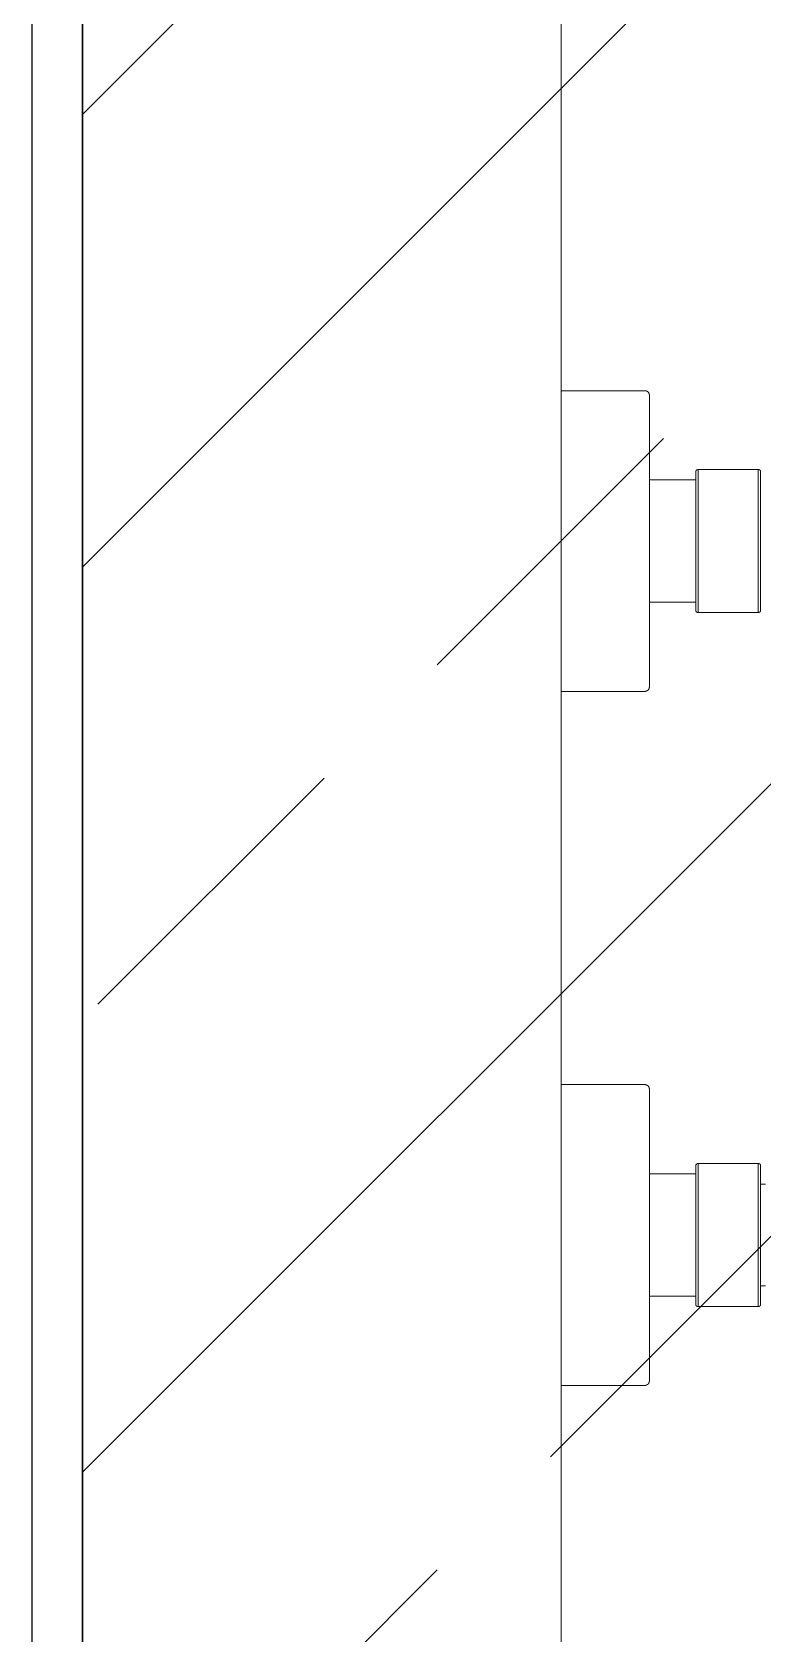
# Model space of a CAD drawing. Header units: millimetres. Extents: x -343543 to 400519, y -115663 to 104219.
# Drawn here: x -231234 to -231089, y 4836.7 to 5154.6 of the extents above; entities that cross this region are included whole.
import ezdxf

# ---------------------------------------------------------------- set-up
doc = ezdxf.new("R2010")
doc.units = ezdxf.units.MM
doc.layers.get('0').update_dxf_attribs({"color": 231, "lineweight": 0})
for name, color, linetype, lineweight in [('A-CLNG', 157, 'Continuous', 25), ('A-PATT', 252, 'Continuous', 9), ('A-SYMBOLS', 10, 'Continuous', 13), ('XREF MAT BANG TUONG XAY$0$01.Xref _MB T1$0$A-FURN', 8, 'Continuous', 5), ('XREF MAT BANG TUONG XAY$0$01.Xref _MB T1$0$A-TEXT', 8, 'Continuous', 25)]:
    doc.layers.add(name, color=color, linetype=linetype, lineweight=lineweight)
doc.layers.add('XREF MAT BANG TUONG XAY$0$A-FNSH', color=8, linetype='Continuous')

# ---------------------------------------------------------------- blocks, each defined once
blk = doc.blocks.new('*U200')
at = {"color": 8}
for p, q in [((-38.44, -16.42), (-38.44, 0)), ((97.1, -16.48), (97.1, 0)), ((-96.43, -17.2), (-39.23, -17.2)), ((39.14, -17.2), (96.34, -17.2)), ((-53.85, -38.59), (-53.85, -26.61)), ((81.69, -38.62), (81.69, -26.56)), ((-53.85, -38.47), (-81.78, -38.47)), ((-81.47, -38.91), (-54.15, -38.91)), ((81.69, -38.47), (53.76, -38.47)), ((54.07, -38.91), (81.42, -38.91))]:
    blk.add_line(p, q, dxfattribs=at)
for points in [[(-97.18, 0), (-97.18, -16.48), (-97.16, -16.48), (-97.16, -16.6), (-97.13, -16.6), (-97.13, -16.65), (-97.1, -16.65), (-97.1, -16.71), (-97.07, -16.71), (-97.07, -16.76), (-97.04, -16.76), (-97.04, -16.81), (-97.02, -16.81), (-97.02, -16.85), (-96.99, -16.85), (-96.99, -16.87), (-96.96, -16.9), (-96.93, -16.93), (-96.9, -16.96), (-96.88, -16.98), (-96.85, -17.02), (-96.82, -17.02), (-96.82, -17.04), (-96.79, -17.04), (-96.79, -17.07), (-96.73, -17.07), (-96.73, -17.11), (-96.68, -17.11), (-96.68, -17.12), (-96.62, -17.12), (-96.62, -17.15), (-96.54, -17.15), (-96.54, -17.18), (-96.43, -17.18), (-96.43, -17.2)], [(-97.18, 0), (-38.44, 0)], [(38.36, 0), (38.36, -16.42), (38.39, -16.42), (38.39, -16.54), (38.42, -16.57), (38.42, -16.62), (38.44, -16.65), (38.44, -16.71), (38.47, -16.71), (38.47, -16.73), (38.5, -16.76), (38.5, -16.79), (38.53, -16.79), (38.53, -16.85), (38.56, -16.85), (38.56, -16.87), (38.58, -16.87), (38.58, -16.9), (38.61, -16.9), (38.61, -16.93), (38.64, -16.93), (38.64, -16.96), (38.67, -16.96), (38.67, -16.98), (38.69, -16.98), (38.69, -17.02), (38.72, -17.02), (38.72, -17.04), (38.75, -17.04), (38.78, -17.07), (38.81, -17.07), (38.81, -17.11), (38.86, -17.11), (38.86, -17.12), (38.92, -17.12), (38.92, -17.15), (39, -17.15), (39, -17.18), (39.12, -17.18), (39.14, -17.2)], [(38.36, 0), (97.1, 0)], [(-79.76, -26.25), (-79.76, -17.2)], [(-55.86, -17.2), (-55.86, -26.25)], [(-39.23, -17.2), (-39.2, -17.18), (-39.08, -17.18), (-39.08, -17.15), (-39, -17.15), (-39, -17.12), (-38.95, -17.12), (-38.95, -17.11), (-38.89, -17.11), (-38.89, -17.07), (-38.86, -17.07), (-38.83, -17.04), (-38.81, -17.04), (-38.81, -17.02), (-38.78, -17.02), (-38.78, -16.98), (-38.75, -16.98), (-38.75, -16.96), (-38.72, -16.96), (-38.7, -16.93), (-38.7, -16.9), (-38.67, -16.9), (-38.67, -16.87), (-38.64, -16.87), (-38.64, -16.85), (-38.61, -16.85), (-38.61, -16.81), (-38.59, -16.79), (-38.59, -16.76), (-38.55, -16.76), (-38.55, -16.71), (-38.52, -16.71), (-38.52, -16.65), (-38.5, -16.62), (-38.5, -16.57), (-38.47, -16.54), (-38.47, -16.42), (-38.44, -16.42)], [(55.77, -26.25), (55.77, -17.2)], [(79.68, -17.2), (79.68, -26.25)], [(96.34, -17.2), (96.34, -17.18), (96.45, -17.18), (96.45, -17.15), (96.54, -17.15), (96.54, -17.12), (96.6, -17.12), (96.6, -17.11), (96.65, -17.11), (96.65, -17.07), (96.71, -17.07), (96.71, -17.04), (96.74, -17.04), (96.74, -17.02), (96.77, -17.02), (96.79, -16.98), (96.82, -16.96), (96.85, -16.96), (96.85, -16.93), (96.87, -16.9), (96.9, -16.87), (96.9, -16.85), (96.93, -16.85), (96.93, -16.81), (96.96, -16.81), (96.96, -16.76), (96.99, -16.76), (96.99, -16.73), (97.01, -16.71), (97.01, -16.65), (97.05, -16.65), (97.05, -16.6), (97.07, -16.6), (97.07, -16.48), (97.1, -16.48)], [(-54.26, -26.25), (-81.36, -26.25), (-81.36, -26.28), (-81.5, -26.28), (-81.5, -26.3), (-81.55, -26.3), (-81.55, -26.33), (-81.58, -26.33), (-81.61, -26.36), (-81.64, -26.36), (-81.64, -26.38), (-81.66, -26.38), (-81.66, -26.42), (-81.7, -26.42), (-81.7, -26.45), (-81.72, -26.47), (-81.72, -26.49), (-81.75, -26.49), (-81.75, -26.58), (-81.78, -26.58)], [(-81.78, -26.58), (-81.78, -38.62), (-81.75, -38.62), (-81.75, -38.69), (-81.72, -38.69), (-81.72, -38.73), (-81.7, -38.73), (-81.7, -38.79), (-81.66, -38.79), (-81.66, -38.81), (-81.64, -38.81), (-81.64, -38.83), (-81.58, -38.83), (-81.58, -38.87), (-81.55, -38.87), (-81.55, -38.9), (-81.5, -38.9), (-81.47, -38.91)], [(-81.78, -26.72), (-53.85, -26.72)], [(-53.85, -26.61), (-53.88, -26.58), (-53.88, -26.53), (-53.9, -26.53), (-53.9, -26.47), (-53.93, -26.47), (-53.93, -26.45), (-53.96, -26.42), (-53.96, -26.38), (-53.99, -26.38), (-53.99, -26.36), (-54.05, -26.36), (-54.05, -26.33), (-54.07, -26.33), (-54.07, -26.3), (-54.15, -26.3), (-54.15, -26.28), (-54.26, -26.28), (-54.26, -26.25)], [(81.27, -26.25), (54.18, -26.25), (54.18, -26.28), (54.07, -26.28), (54.07, -26.3), (53.98, -26.3), (53.98, -26.33), (53.96, -26.33), (53.96, -26.36), (53.94, -26.36), (53.9, -26.38), (53.87, -26.42), (53.87, -26.45), (53.85, -26.45), (53.85, -26.47), (53.82, -26.47), (53.82, -26.53), (53.79, -26.53), (53.79, -26.61), (53.76, -26.61)], [(53.76, -26.61), (53.76, -38.59), (53.79, -38.59), (53.79, -38.67), (53.82, -38.67), (53.82, -38.73), (53.85, -38.73), (53.85, -38.76), (53.87, -38.76), (53.87, -38.79), (53.9, -38.79), (53.9, -38.81), (53.94, -38.81), (53.94, -38.83), (53.96, -38.83), (53.96, -38.87), (53.98, -38.87), (54.02, -38.9), (54.07, -38.9), (54.07, -38.91)], [(53.76, -26.72), (81.69, -26.72)], [(81.69, -26.56), (81.67, -26.56), (81.67, -26.49), (81.64, -26.49), (81.64, -26.47), (81.61, -26.45), (81.61, -26.42), (81.58, -26.42), (81.58, -26.38), (81.56, -26.38), (81.56, -26.36), (81.53, -26.36), (81.5, -26.33), (81.47, -26.33), (81.47, -26.3), (81.42, -26.3), (81.42, -26.28), (81.27, -26.28), (81.27, -26.25)], [(-54.15, -38.91), (-54.15, -38.9), (-54.1, -38.9), (-54.07, -38.87), (-54.05, -38.87), (-54.05, -38.83), (-54.01, -38.83), (-54.01, -38.81), (-53.99, -38.81), (-53.96, -38.79), (-53.96, -38.76), (-53.93, -38.76), (-53.93, -38.73), (-53.9, -38.73), (-53.9, -38.67), (-53.88, -38.67), (-53.88, -38.59), (-53.85, -38.59)], [(57.79, -39.85), (57.79, -38.91)], [(77.66, -38.91), (77.66, -39.85)], [(81.42, -38.91), (81.42, -38.9), (81.47, -38.9), (81.47, -38.87), (81.5, -38.87), (81.5, -38.83), (81.56, -38.83), (81.56, -38.81), (81.58, -38.81), (81.58, -38.79), (81.61, -38.79), (81.61, -38.73), (81.64, -38.73), (81.64, -38.69), (81.67, -38.69), (81.67, -38.64), (81.69, -38.62)]]:
    blk.add_lwpolyline(points, dxfattribs=at)
blk = doc.blocks.new('XREF MAT BANG TUONG XAY$0$01.Xref _MB T1$0$Phong tam')
at = {"layer": 'XREF MAT BANG TUONG XAY$0$01.Xref _MB T1$0$A-FURN', "color": 8, "xscale": 1.016, "yscale": 1.016, "zscale": 1.016, "rotation": 270}
blk.add_blockref('*U200', (-330, 1984.71), dxfattribs=at)
at = {"layer": 'XREF MAT BANG TUONG XAY$0$01.Xref _MB T1$0$A-FURN', "color": 8, "elevation": 0}
blk.add_lwpolyline([(-330, 2460), (-235, 2460), (-235, 1480), (-330, 1480)], close=True, dxfattribs=at)
blk = doc.blocks.new('01.Xref _MB T1')
at = {"layer": 'XREF MAT BANG TUONG XAY$0$A-FNSH', "color": 8}
for points in [[(33180.0013, 4479.99998), (31630.0013, 4480.00014), (31630.0013, 5459.99999), (32825.00096, 5459.99999), (32825.00096, 5604.99999)], [(33170.0013, 4469.99998), (31620.0013, 4470.00014), (31620.0013, 5469.99999), (32815.00096, 5469.99999), (32815.00096, 5594.99999)]]:
    blk.add_lwpolyline(points, dxfattribs=at)
at = {"layer": 'XREF MAT BANG TUONG XAY$0$01.Xref _MB T1$0$A-TEXT', "color": 8, "xscale": -1}
blk.add_blockref('XREF MAT BANG TUONG XAY$0$01.Xref _MB T1$0$Phong tam', (31395.0001, 2999.99999), dxfattribs=at)

msp = doc.modelspace()

# ---------------------------------------------------------------- block references
at = {"layer": 'A-SYMBOLS'}
msp.add_blockref('01.Xref _MB T1', (-262854.02, 0), dxfattribs=at)

# ---------------------------------------------------------------- next in the draw order: hatches: boundary and pattern name
at = {"layer": 'A-PATT'}
h = msp.add_hatch(dxfattribs=at)
h.set_pattern_fill('ANSI33', color=256, scale=20, double=1)
h.set_pattern_definition([(45, (-262854.02, -1e-05), (-89.80256, 89.80256), []), (45, (-262764.22, -1e-05), (-89.80256, 89.80256), [63.5, -31.75])])
h.paths.add_polyline_path([(-227039.02, 9965), (-231224.02, 9965), (-231224.02, 8980), (-230029.03, 8980), (-230029.03, 8835), (-231224.03, 8835), (-231224.03, 7855), (-230029.03, 7855), (-230029.03, 7710), (-231224.03, 7710), (-231224.03, 6730), (-230029.03, 6730), (-230029.03, 6585), (-231224.03, 6585), (-231224.03, 5605), (-230029.03, 5605), (-230029.03, 5460), (-231224.03, 5460), (-231224.03, 4480), (-229674.03, 4480), (-229674.03, 4135), (-229819.03, 4135), (-229819.03, 4335), (-231224.03, 4335), (-231224.03, 3235), (-229819.03, 3235), (-229819.03, 3435), (-229674.03, 3435), (-229674.03, 3235), (-228584.03, 3235), (-228584.03, 3435), (-228439.03, 3435), (-228439.03, 3235), (-227129.01, 3235), (-227129.01, 3425), (-227039.01, 3425), (-227039.01, 4335), (-228439.03, 4335), (-228439.03, 4135), (-228584.03, 4135), (-228584.03, 4480), (-227039.02, 4480)])

# ---------------------------------------------------------------- next in the draw order: linework, layer by layer
at = {"layer": 'A-CLNG', "color": 251}
msp.add_lwpolyline([(-230029.03, 5605), (-230029.03, 5460), (-231224.03, 5460), (-231224.03, 4480), (-229674.03, 4480)], dxfattribs=at)

doc.saveas('drawing.dxf')
